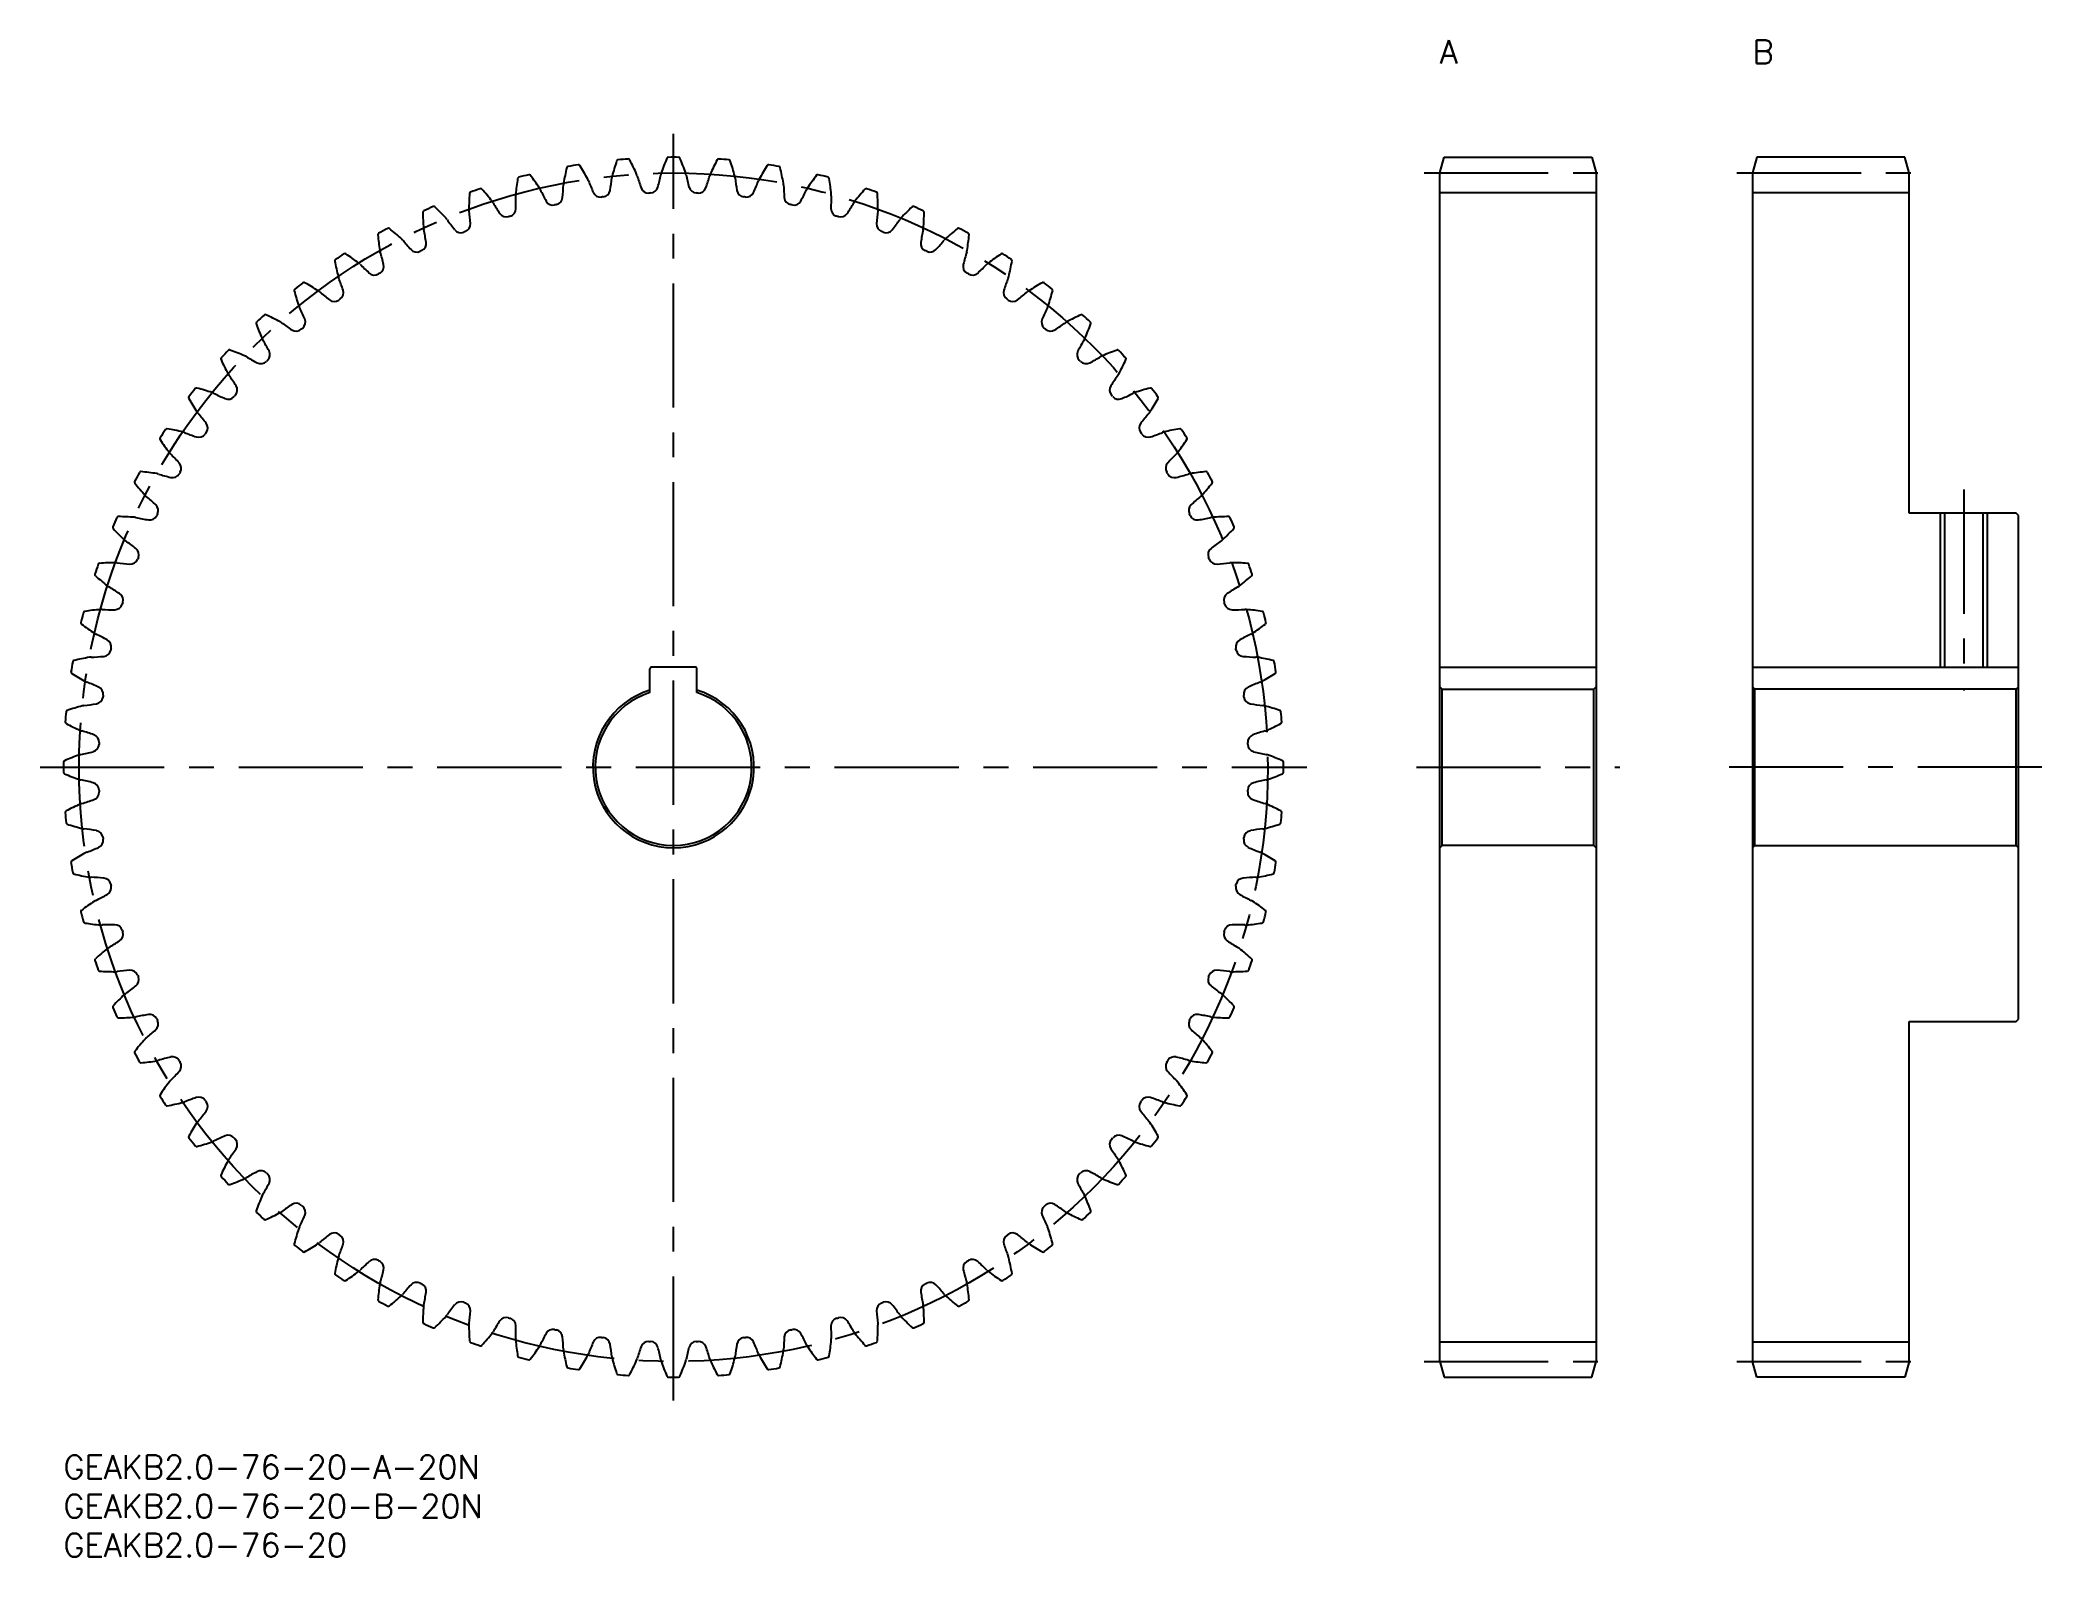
# Model space of a CAD drawing. Extents: x -3 to 253, y -13 to 181.
import ezdxf

# ---------------------------------------------------------------- set-up
doc = ezdxf.new("R2010")
doc.units = 0
doc.header["$LTSCALE"] = 0.5
doc.linetypes.add('CENTER', pattern=[50.8, 31.75, -6.35, 6.35, -6.35])
for name, color, linetype in [('MSM_CENTER', 1, 'CENTER'), ('MSM_CONTINUOUS', 7, 'CONTINUOUS'), ('MSM_NARROW', 5, 'CONTINUOUS'), ('MSM_PART_NUMBER', 7, 'CONTINUOUS')]:
    doc.layers.add(name, color=color, linetype=linetype)
doc.styles.get("Standard").update_dxf_attribs({"font": 'txt.shx', "height": 3, "bigfont": 'bigfont.shx'})

# ---------------------------------------------------------------- blocks, each defined once
blk = doc.blocks.new('*U2')
at = {"layer": 'MSM_PART_NUMBER'}
blk.add_text('GEAKB2.0-76-20-A-20N', height=3, dxfattribs=at).set_placement((0, -3))
blk = doc.blocks.new('*U3')
at = {"layer": 'MSM_PART_NUMBER'}
blk.add_text('GEAKB2.0-76-20-B-20N', height=3, dxfattribs=at).set_placement((0, -8))
blk = doc.blocks.new('*U4')
at = {"layer": 'MSM_PART_NUMBER'}
blk.add_text('GEAKB2.0-76-20', height=3, dxfattribs=at).set_placement((0, -13))
blk = doc.blocks.new('*U5')
at = {"layer": 'MSM_PART_NUMBER'}
blk.add_text('A', height=3, dxfattribs=at).set_placement((176, 178))
blk = doc.blocks.new('*U6')
at = {"layer": 'MSM_PART_NUMBER'}
blk.add_text('B', height=3, dxfattribs=at).set_placement((216, 178))

msp = doc.modelspace()

# ---------------------------------------------------------------- linework, layer by layer
at = {"layer": 'MSM_CENTER'}
for p, q in [((78, 7), (78, 169)), ((174, 164), (198, 164)), ((214, 164), (238, 164)), ((243, 123.5), (243, 97.8)), ((-3, 88), (159, 88)), ((173, 88), (199, 88)), ((253, 88), (213, 88)), ((174, 12), (198, 12)), ((214, 12), (238, 12))]:
    msp.add_line(p, q, dxfattribs=at)
msp.add_circle((78, 88), 76, dxfattribs=at)
at = {"layer": 'MSM_CONTINUOUS'}
for p, q in [((176, 164), (176.54, 166)), ((176, 12), (176, 164)), ((176.54, 166), (195.46, 166)), ((195.46, 166), (196, 164)), ((196, 164), (196, 12)), ((216.54, 166), (216, 164)), ((216, 164), (216, 12)), ((235.46, 166), (216.54, 166)), ((236, 164), (235.46, 166)), ((236, 120.5), (236, 164)), ((176, 161.5), (196, 161.5)), ((216, 161.5), (236, 161.5)), ((249.7, 120.5), (236, 120.5)), ((240.54, 120.5), (240.54, 100.8)), ((245.46, 120.5), (245.46, 100.8)), ((250, 120.2), (249.7, 120.5)), ((250, 55.8), (250, 120.2)), ((75, 97.54), (75, 100.6)), ((80.8, 100.8), (75.2, 100.8)), ((81, 97.54), (81, 100.6)), ((176, 100.8), (196, 100.8)), ((216, 100.8), (250, 100.8)), ((176.3, 98), (176, 98.3)), ((176.3, 78), (176.3, 98)), ((176.3, 98), (195.7, 98)), ((196, 98.3), (195.7, 98)), ((195.7, 78), (195.7, 98)), ((216, 98.3), (216.3, 98)), ((216.3, 78), (216.3, 98)), ((249.7, 98), (216.3, 98)), ((249.7, 98), (250, 98.3)), ((249.7, 78), (249.7, 98)), ((176, 77.7), (176.3, 78)), ((195.7, 78), (176.3, 78)), ((195.7, 78), (196, 77.7)), ((216.3, 78), (216, 77.7)), ((216.3, 78), (249.7, 78)), ((250, 77.7), (249.7, 78)), ((236, 12), (236, 55.5)), ((236, 55.5), (249.7, 55.5)), ((249.7, 55.5), (250, 55.8)), ((176, 14.5), (196, 14.5)), ((216, 14.5), (236, 14.5)), ((176, 12), (176.54, 10)), ((195.46, 10), (196, 12)), ((216.54, 10), (216, 12)), ((236, 12), (235.46, 10)), ((176.54, 10), (195.46, 10)), ((235.46, 10), (216.54, 10))]:
    msp.add_line(p, q, dxfattribs=at)
for centre, radius, start, end in [((88.94, 158.58), 25.33, 166.0675, 170.6579), ((64.55, 164.63), 0.2, 99.957, 166.0675), ((78, 88), 78, 98.9903, 99.957), ((65.84, 164.84), 0.2, 32.8799, 98.9903), ((44.74, 151.2), 25.33, 28.2895, 32.8799), ((94.73, 157.43), 25.33, 161.3307, 165.9211), ((70.92, 165.48), 0.2, 95.2202, 161.3307), ((78, 88), 78, 94.2535, 95.2202), ((72.23, 165.59), 0.2, 28.143, 94.2535), ((50.07, 153.73), 25.33, 23.5526, 28.143), ((71.77, 163.19), 1.66, 16.1079, 23.5526), ((78, 163.45), 1.66, 161.1842, 168.629), ((100.41, 155.81), 25.33, 156.5938, 161.1842), ((77.34, 165.8), 0.2, 90.4833, 156.5938), ((78, 88), 78, 89.5167, 90.4833), ((78.66, 165.8), 0.2, 23.4062, 89.5167), ((55.59, 155.81), 25.33, 18.8158, 23.4062), ((78, 163.45), 1.66, 11.371, 18.8158), ((84.23, 163.19), 1.66, 156.4474, 163.8921), ((105.93, 153.73), 25.33, 151.857, 156.4474), ((83.77, 165.59), 0.2, 85.7469, 151.857), ((78, 88), 78, 84.7798, 85.7465), ((85.08, 165.48), 0.2, 18.6693, 84.7798), ((61.27, 157.43), 25.33, 14.0789, 18.6693), ((111.26, 151.2), 25.33, 147.1201, 151.7105), ((90.16, 164.84), 0.2, 81.01, 147.1201), ((78, 88), 78, 80.043, 81.0097), ((91.45, 164.63), 0.2, 13.9325, 80.043), ((67.06, 158.58), 25.33, 9.3421, 13.9325), ((77.18, 159.41), 25.33, 175.5412, 180.1316), ((52.12, 161.37), 0.2, 109.4307, 175.5412), ((78, 88), 78, 108.464, 109.4307), ((53.36, 161.8), 0.2, 42.3535, 108.464), ((34.79, 144.86), 25.33, 37.7632, 42.3535), ((83.08, 159.24), 25.33, 170.8044, 175.3947), ((58.27, 163.26), 0.2, 104.6939, 170.8044), ((78, 88), 78, 103.7272, 104.6939), ((59.54, 163.58), 0.2, 37.6167, 103.7272), ((39.63, 148.24), 25.33, 33.0263, 37.6167), ((59.48, 161.14), 1.66, 25.5816, 33.0263), ((88.38, 175.01), 30.4, 205.6342, 208.6994), ((33.54, 163.51), 30.4, 354.9849, 358.0501), ((65.58, 162.42), 1.66, 170.6579, 178.1026), ((65.58, 162.42), 1.66, 20.8447, 28.2895), ((95.53, 173.85), 30.4, 200.8973, 203.9625), ((68.67, 161.91), 1, 203.9625, 277.197), ((68.9, 161.94), 1, 277.0136, 350.248), ((39.93, 166.92), 30.4, 350.248, 353.3132), ((71.77, 163.19), 1.66, 165.9211, 173.3658), ((102.56, 172.11), 30.4, 196.1605, 199.2257), ((74.8, 162.43), 1, 199.2257, 272.4601), ((78, 88), 73.5, 92.2767, 92.4601), ((75.04, 162.44), 1, 272.2767, 345.5112), ((46.58, 169.8), 30.4, 345.5112, 348.5764), ((109.42, 169.8), 30.4, 191.4236, 194.4888), ((80.96, 162.44), 1, 194.4888, 267.7233), ((78, 88), 73.5, 87.5399, 87.7233), ((81.2, 162.43), 1, 267.5399, 340.7743), ((53.44, 172.11), 30.4, 340.7743, 343.8395), ((84.23, 163.19), 1.66, 6.6342, 14.0789), ((116.07, 166.92), 30.4, 186.6868, 189.752), ((87.1, 161.94), 1, 189.752, 262.9864), ((87.33, 161.91), 1, 262.803, 336.0375), ((60.47, 173.85), 30.4, 336.0375, 339.1027), ((90.42, 162.42), 1.66, 151.7105, 159.1553), ((90.42, 162.42), 1.66, 1.8974, 9.3421), ((122.46, 163.51), 30.4, 181.9499, 185.0151), ((67.62, 175.01), 30.4, 331.3006, 334.3658), ((96.52, 161.14), 1.66, 146.9737, 154.4184), ((116.37, 148.24), 25.33, 142.3833, 146.9737), ((96.46, 163.58), 0.2, 76.2732, 142.3833), ((78, 88), 78, 75.3061, 76.2728), ((97.73, 163.26), 0.2, 9.1956, 75.3061), ((72.92, 159.24), 25.33, 4.6053, 9.1956), ((121.21, 144.86), 25.33, 137.6465, 142.2368), ((102.64, 161.8), 0.2, 71.5364, 137.6465), ((78, 88), 78, 70.5693, 71.536), ((103.88, 161.37), 0.2, 4.4588, 70.5693), ((78.82, 159.41), 25.33, 359.8684, 4.4588), ((46.15, 158.98), 0.2, 114.1676, 180.278), ((71.28, 159.1), 25.33, 180.278, 184.8684), ((78, 88), 78, 113.2009, 114.1676), ((47.35, 159.51), 0.2, 47.0904, 113.2009), ((30.24, 141.1), 25.33, 42.5, 47.0904), ((53.5, 159.36), 1.66, 180.1316, 187.5763), ((21.72, 155.16), 30.4, 4.4585, 7.5237), ((53.5, 159.36), 1.66, 30.3184, 37.7632), ((81.16, 175.57), 30.4, 210.371, 213.4362), ((56.63, 159.37), 1, 213.4362, 286.6706), ((56.86, 159.44), 1, 286.4873, 359.7217), ((59.48, 161.14), 1.66, 175.3947, 182.8395), ((27.46, 159.58), 30.4, 359.7217, 2.7869), ((62.59, 160.89), 1, 208.6994, 281.9338), ((78, 88), 73.5, 101.7504, 101.9338), ((62.83, 160.94), 1, 281.7504, 354.9849), ((78, 88), 73.5, 97.0136, 97.197), ((78, 88), 73.5, 82.803, 82.9864), ((93.17, 160.94), 1, 185.0151, 258.2496), ((78, 88), 73.5, 78.0662, 78.2496), ((93.41, 160.89), 1, 258.0662, 331.3006), ((128.54, 159.58), 30.4, 177.2131, 180.2783), ((99.14, 159.44), 1, 180.2783, 253.5128), ((96.52, 161.14), 1.66, 357.1605, 4.6053), ((99.37, 159.37), 1, 253.3293, 326.5638), ((74.84, 175.57), 30.4, 326.5638, 329.629), ((102.5, 159.36), 1.66, 142.2368, 149.6816), ((134.28, 155.16), 30.4, 172.4763, 175.5415), ((102.5, 159.36), 1.66, 352.4237, 359.8684), ((125.76, 141.1), 25.33, 132.9096, 137.5), ((108.65, 159.51), 0.2, 66.7995, 132.9096), ((78, 88), 78, 65.8324, 66.7991), ((109.85, 158.98), 0.2, 359.722, 65.8324), ((84.72, 159.1), 25.33, 355.1316, 359.722), ((40.4, 156.11), 0.2, 118.9044, 185.0149), ((78, 88), 78, 117.9377, 118.9044), ((41.55, 156.73), 0.2, 51.8272, 117.9377), ((26.02, 136.97), 25.33, 47.2368, 51.8272), ((47.69, 157.09), 1.66, 184.8684, 192.3132), ((16.36, 150.28), 30.4, 9.1954, 12.2606), ((47.69, 157.09), 1.66, 35.0553, 42.5), ((73.92, 175.53), 30.4, 215.1078, 218.173), ((50.81, 157.36), 1, 218.173, 291.4075), ((78, 88), 73.5, 111.2241, 111.4075), ((51.03, 157.45), 1, 291.2241, 4.4585), ((78, 88), 73.5, 106.4872, 106.6706), ((78, 88), 73.5, 73.3294, 73.5128), ((104.97, 157.45), 1, 175.5415, 248.7759), ((78, 88), 73.5, 68.5925, 68.7759), ((105.19, 157.36), 1, 248.5925, 321.827), ((82.08, 175.53), 30.4, 321.827, 324.8922), ((108.31, 157.09), 1.66, 137.5, 144.9447), ((139.64, 150.28), 30.4, 167.7394, 170.8046), ((108.31, 157.09), 1.66, 347.6868, 355.1316), ((129.98, 136.97), 25.33, 128.1728, 132.7632), ((114.45, 156.73), 0.2, 62.0623, 128.1728), ((78, 88), 78, 61.0956, 62.0623), ((115.6, 156.11), 0.2, 354.9851, 61.0956), ((78, 88), 78, 122.6745, 123.6412), ((36, 153.49), 0.2, 56.5641, 122.6745), ((22.15, 132.51), 25.33, 51.9737, 56.5641), ((65.43, 158.31), 25.33, 185.0149, 189.6053), ((42.09, 154.36), 1.66, 189.6053, 197.05), ((11.43, 144.98), 30.4, 13.9322, 16.9974), ((42.09, 154.36), 1.66, 39.7921, 47.2369), ((66.71, 174.89), 30.4, 219.8447, 222.9099), ((45.17, 154.88), 1, 222.9099, 296.1443), ((78, 88), 73.5, 115.9609, 116.1443), ((45.39, 154.98), 1, 295.961, 9.1954), ((110.61, 154.98), 1, 170.8046, 244.0391), ((78, 88), 73.5, 63.8557, 64.0391), ((110.83, 154.88), 1, 243.8557, 317.0901), ((89.29, 174.89), 30.4, 317.0901, 320.1553), ((113.91, 154.36), 1.66, 132.7632, 140.2079), ((144.57, 144.98), 30.4, 163.0026, 166.0678), ((113.91, 154.36), 1.66, 342.95, 350.3947), ((90.57, 158.31), 25.33, 350.3947, 354.9851), ((133.85, 132.51), 25.33, 123.4359, 128.0263), ((120, 153.49), 0.2, 57.3255, 123.4359), ((78, 88), 78, 56.3588, 57.3255), ((34.9, 152.77), 0.2, 123.6412, 189.7517), ((59.67, 157.03), 25.33, 189.7517, 194.3421), ((36.73, 151.16), 1.66, 44.5289, 51.9737), ((59.57, 173.67), 30.4, 224.5815, 227.6467), ((39.76, 151.94), 1, 227.6467, 300.8812), ((78, 88), 73.5, 120.6978, 120.8812), ((39.97, 152.06), 1, 300.6978, 13.9322), ((116.03, 152.06), 1, 166.0678, 239.3022), ((78, 88), 73.5, 59.1188, 59.3022), ((116.24, 151.94), 1, 239.1188, 312.3533), ((96.43, 173.67), 30.4, 312.3533, 315.4185), ((119.27, 151.16), 1.66, 128.0263, 135.4711), ((96.33, 157.03), 25.33, 345.6579, 350.2483), ((121.1, 152.77), 0.2, 350.2483, 56.3588), ((29.7, 148.99), 0.2, 128.3781, 194.4886), ((54.03, 155.28), 25.33, 194.4886, 199.0789), ((78, 88), 78, 127.4114, 128.3781), ((30.73, 149.8), 0.2, 61.3009, 127.4114), ((18.66, 127.75), 25.33, 56.7105, 61.3009), ((31.66, 147.54), 1.66, 49.2658, 56.7105), ((52.56, 171.85), 30.4, 229.3184, 232.3836), ((36.73, 151.16), 1.66, 194.3421, 201.7869), ((6.95, 139.29), 30.4, 18.6691, 21.7343), ((34.81, 148.7), 1, 305.4346, 18.6691), ((121.19, 148.7), 1, 161.3309, 234.5654), ((149.05, 139.29), 30.4, 158.2657, 161.3309), ((119.27, 151.16), 1.66, 338.2131, 345.6579), ((103.44, 171.85), 30.4, 307.6164, 310.6816), ((124.34, 147.54), 1.66, 123.2895, 130.7342), ((137.34, 127.75), 25.33, 118.6991, 123.2895), ((125.27, 149.8), 0.2, 52.5886, 118.6991), ((78, 88), 78, 51.6219, 52.5886), ((101.97, 155.28), 25.33, 340.9211, 345.5114), ((126.3, 148.99), 0.2, 345.5114, 51.6219), ((31.66, 147.54), 1.66, 199.0789, 206.5237), ((2.96, 133.25), 30.4, 23.4059, 26.4711), ((34.61, 148.56), 1, 232.3836, 305.618), ((78, 88), 73.5, 125.4346, 125.618), ((78, 88), 73.5, 54.382, 54.5654), ((121.39, 148.56), 1, 234.382, 307.6164), ((153.04, 133.25), 30.4, 153.5289, 156.5941), ((124.34, 147.54), 1.66, 333.4763, 340.9211), ((24.83, 144.79), 0.2, 133.1149, 199.2254), ((48.56, 153.07), 25.33, 199.2254, 203.8158), ((78, 88), 78, 132.1482, 133.1149), ((25.79, 145.68), 0.2, 66.0378, 132.1482), ((15.58, 122.71), 25.33, 61.4474, 66.0378), ((26.9, 143.51), 1.66, 54.0026, 61.4474), ((45.72, 169.46), 30.4, 234.0552, 237.1204), ((29.76, 144.77), 1, 237.1204, 310.3549), ((78, 88), 73.5, 130.1715, 130.3549), ((29.94, 144.93), 1, 310.1714, 23.4059), ((126.06, 144.93), 1, 156.5941, 229.8285), ((78, 88), 73.5, 49.6451, 49.8285), ((126.24, 144.77), 1, 229.6451, 302.8796), ((110.28, 169.46), 30.4, 302.8796, 305.9448), ((129.1, 143.51), 1.66, 118.5526, 125.9974), ((140.42, 122.71), 25.33, 113.9622, 118.5526), ((130.21, 145.68), 0.2, 47.8518, 113.9622), ((78, 88), 78, 46.8851, 47.8518), ((107.44, 153.07), 25.33, 336.1842, 340.7746), ((131.17, 144.79), 0.2, 340.7746, 46.8851), ((78, 88), 78, 136.8851, 137.8518), ((21.21, 141.17), 0.2, 70.7746, 136.8851), ((12.93, 117.44), 25.33, 66.1842, 70.7746), ((26.9, 143.51), 1.66, 203.8158, 211.2605), ((-0.52, 126.9), 30.4, 28.1427, 31.208), ((25.4, 140.76), 1, 314.9083, 28.1427), ((130.6, 140.76), 1, 151.8573, 225.0917), ((156.52, 126.9), 30.4, 148.792, 151.8573), ((129.1, 143.51), 1.66, 328.7395, 336.1842), ((143.07, 117.44), 25.33, 109.2254, 113.8158), ((134.79, 141.17), 0.2, 43.1153, 109.2254), ((78, 88), 78, 42.1482, 43.1149), ((20.32, 140.21), 0.2, 137.8518, 203.9622), ((43.29, 150.42), 25.33, 203.9622, 208.5526), ((22.49, 139.1), 1.66, 208.5526, 215.9974), ((22.49, 139.1), 1.66, 58.7395, 66.1842), ((39.1, 166.52), 30.4, 238.792, 241.8573), ((25.24, 140.6), 1, 241.8573, 315.0917), ((78, 88), 73.5, 134.9083, 135.0917), ((78, 88), 73.5, 44.9083, 45.0917), ((130.76, 140.6), 1, 224.9083, 298.1427), ((116.9, 166.52), 30.4, 298.1427, 301.208), ((133.51, 139.1), 1.66, 113.8158, 121.2605), ((133.51, 139.1), 1.66, 324.0026, 331.4474), ((112.71, 150.42), 25.33, 331.4474, 336.0378), ((135.68, 140.21), 0.2, 336.0378, 42.1482), ((78, 88), 78, 141.6219, 142.5886), ((17.01, 136.3), 0.2, 75.5114, 141.6219), ((10.72, 111.97), 25.33, 70.9211, 75.5114), ((18.46, 134.34), 1.66, 63.4763, 70.9211), ((32.75, 163.04), 30.4, 243.5289, 246.5941), ((-3.46, 120.28), 30.4, 32.8796, 35.9448), ((21.23, 136.24), 1, 319.6451, 32.8796), ((134.77, 136.24), 1, 147.1204, 220.3549), ((159.46, 120.28), 30.4, 144.0552, 147.1204), ((123.25, 163.04), 30.4, 293.4059, 296.4711), ((137.54, 134.34), 1.66, 109.0789, 116.5237), ((145.28, 111.97), 25.33, 104.4886, 109.0789), ((138.99, 136.3), 0.2, 38.3781, 104.4886), ((78, 88), 78, 37.4114, 38.3781), ((16.2, 135.27), 0.2, 142.5886, 208.6991), ((38.25, 147.34), 25.33, 208.6991, 213.2895), ((18.46, 134.34), 1.66, 213.2895, 220.7342), ((-5.85, 113.44), 30.4, 37.6164, 40.6816), ((21.07, 136.06), 1, 246.5941, 319.8285), ((78, 88), 73.5, 139.6451, 139.8285), ((78, 88), 73.5, 40.1715, 40.3549), ((134.93, 136.06), 1, 220.1715, 293.4059), ((161.85, 113.44), 30.4, 139.3184, 142.3836), ((137.54, 134.34), 1.66, 319.2658, 326.7105), ((117.75, 147.34), 25.33, 326.7105, 331.3009), ((139.8, 135.27), 0.2, 331.3009, 37.4114), ((78, 88), 78, 146.3588, 147.3255), ((13.23, 131.1), 0.2, 80.2483, 146.3588), ((8.97, 106.33), 25.33, 75.6579, 80.2483), ((14.84, 129.27), 1.66, 68.2131, 75.6579), ((26.71, 159.05), 30.4, 248.2657, 251.3309), ((17.3, 131.19), 1, 251.3309, 324.5654), ((78, 88), 73.5, 144.382, 144.5654), ((17.44, 131.39), 1, 324.382, 37.6164), ((138.56, 131.39), 1, 142.3836, 215.618), ((78, 88), 73.5, 35.4346, 35.618), ((138.7, 131.19), 1, 215.4346, 288.6691), ((129.29, 159.05), 30.4, 288.6691, 291.7343), ((141.16, 129.27), 1.66, 104.3421, 111.7869), ((147.03, 106.33), 25.33, 99.7517, 104.3421), ((142.77, 131.1), 0.2, 33.6416, 99.7517), ((78, 88), 78, 32.6745, 33.6412), ((12.51, 130), 0.2, 147.3255, 213.4359), ((33.49, 143.85), 25.33, 213.4359, 218.0263), ((14.84, 129.27), 1.66, 218.0263, 225.4711), ((-7.67, 106.43), 30.4, 42.3533, 45.4185), ((163.67, 106.43), 30.4, 134.5815, 137.6467), ((141.16, 129.27), 1.66, 314.5289, 321.9737), ((122.51, 143.85), 25.33, 321.9737, 326.5641), ((143.49, 130), 0.2, 326.5641, 32.6745), ((78, 88), 78, 151.0956, 152.0623), ((9.89, 125.6), 0.2, 84.9851, 151.0956), ((7.69, 100.57), 25.33, 80.3947, 84.9851), ((11.64, 123.91), 1.66, 72.95, 80.3947), ((21.02, 154.57), 30.4, 253.0026, 256.0678), ((13.94, 126.03), 1, 256.0678, 329.3022), ((14.06, 126.24), 1, 329.1188, 42.3533), ((78, 88), 73.5, 149.1188, 149.3022), ((141.94, 126.24), 1, 137.6467, 210.8812), ((78, 88), 73.5, 30.6978, 30.8812), ((142.06, 126.03), 1, 210.6978, 283.9322), ((134.98, 154.57), 30.4, 283.9322, 286.9974), ((144.36, 123.91), 1.66, 99.6053, 107.05), ((148.31, 100.57), 25.33, 95.0149, 99.6053), ((146.11, 125.6), 0.2, 28.9044, 95.0149), ((78, 88), 78, 27.9377, 28.9044), ((9.27, 124.45), 0.2, 152.0623, 218.1728), ((29.03, 139.98), 25.33, 218.1728, 222.7632), ((126.97, 139.98), 25.33, 317.2368, 321.8272), ((146.73, 124.45), 0.2, 321.8272, 27.9377), ((11.64, 123.91), 1.66, 222.7632, 230.2079), ((-8.89, 99.29), 30.4, 47.0901, 50.1553), ((11.12, 120.83), 1, 333.8556, 47.0901), ((78, 88), 73.5, 153.8557, 154.0391), ((144.88, 120.83), 1, 132.9099, 206.1443), ((78, 88), 73.5, 25.9609, 26.1443), ((164.89, 99.29), 30.4, 129.8447, 132.9099), ((144.36, 123.91), 1.66, 309.7921, 317.2368), ((6.49, 118.65), 0.2, 156.7991, 222.9096), ((78, 88), 78, 155.8324, 156.7991), ((24.9, 135.76), 25.33, 222.9096, 227.5), ((7.02, 119.85), 0.2, 89.722, 155.8324), ((6.9, 94.72), 25.33, 85.1316, 89.722), ((8.91, 118.31), 1.66, 77.6868, 85.1316), ((15.72, 149.64), 30.4, 257.7394, 260.8046), ((11.02, 120.61), 1, 260.8046, 334.0391), ((144.98, 120.61), 1, 205.9609, 279.1954), ((140.28, 149.64), 30.4, 279.1954, 282.2606), ((147.09, 118.31), 1.66, 94.8684, 102.3132), ((149.1, 94.72), 25.33, 90.278, 94.8684), ((131.1, 135.76), 25.33, 312.5, 317.0904), ((148.98, 119.85), 0.2, 24.1676, 90.278), ((78, 88), 78, 23.2009, 24.1676), ((149.51, 118.65), 0.2, 317.0904, 23.2009), ((8.91, 118.31), 1.66, 227.5, 234.9447), ((-9.53, 92.08), 30.4, 51.827, 54.8922), ((8.64, 115.19), 1, 338.5925, 51.827), ((147.36, 115.19), 1, 128.173, 201.4075), ((165.53, 92.08), 30.4, 125.1078, 128.173), ((147.09, 118.31), 1.66, 305.0553, 312.5), ((4.2, 112.64), 0.2, 161.536, 227.6465), ((78, 88), 78, 160.5693, 161.536), ((4.63, 113.88), 0.2, 94.4588, 160.5693), ((6.59, 88.82), 25.33, 89.8684, 94.4588), ((6.64, 112.5), 1.66, 82.4237, 89.8684), ((10.84, 144.28), 30.4, 262.4763, 265.5415), ((8.55, 114.97), 1, 265.5415, 338.7759), ((78, 88), 73.5, 158.5925, 158.7759), ((78, 88), 73.5, 21.2241, 21.4075), ((147.45, 114.97), 1, 201.2241, 274.4585), ((145.16, 144.28), 30.4, 274.4585, 277.5237), ((149.36, 112.5), 1.66, 90.1316, 97.5763), ((149.41, 88.82), 25.33, 85.5412, 90.1316), ((151.37, 113.88), 0.2, 19.4307, 85.5412), ((78, 88), 78, 18.464, 19.4307), ((151.8, 112.64), 0.2, 312.3535, 18.464), ((21.14, 131.21), 25.33, 227.6465, 232.2368), ((6.64, 112.5), 1.66, 232.2368, 239.6816), ((-9.57, 84.84), 30.4, 56.5638, 59.629), ((6.63, 109.37), 1, 343.3293, 56.5638), ((149.37, 109.37), 1, 123.4362, 196.6706), ((165.57, 84.84), 30.4, 120.371, 123.4362), ((149.36, 112.5), 1.66, 300.3184, 307.7632), ((134.86, 131.21), 25.33, 307.7632, 312.3535), ((78, 88), 78, 165.3061, 166.2728), ((2.74, 107.73), 0.2, 99.1956, 165.3061), ((6.76, 82.92), 25.33, 94.6053, 99.1956), ((4.86, 106.52), 1.66, 87.1605, 94.6053), ((6.42, 138.54), 30.4, 267.2131, 270.2783), ((6.56, 109.14), 1, 270.2783, 343.5128), ((78, 88), 73.5, 163.3294, 163.5128), ((78, 88), 73.5, 16.4872, 16.6706), ((149.44, 109.14), 1, 196.4872, 269.7217), ((149.58, 138.54), 30.4, 269.7217, 272.7869), ((151.14, 106.52), 1.66, 85.3947, 92.8395), ((149.24, 82.92), 25.33, 80.8044, 85.3947), ((153.26, 107.73), 0.2, 14.6939, 80.8044), ((78, 88), 78, 13.7272, 14.6939), ((2.42, 106.46), 0.2, 166.2728, 232.3833), ((17.76, 126.37), 25.33, 232.3833, 236.9737), ((4.86, 106.52), 1.66, 236.9737, 244.4184), ((-9.01, 77.62), 30.4, 61.3006, 64.3658), ((165.01, 77.62), 30.4, 115.6342, 118.6994), ((151.14, 106.52), 1.66, 295.5816, 303.0263), ((138.24, 126.37), 25.33, 303.0263, 307.6167), ((153.58, 106.46), 0.2, 307.6167, 13.7272), ((5.06, 103.17), 1, 275.0152, 348.2496), ((5.11, 103.41), 1, 348.0662, 61.3006), ((78, 88), 73.5, 168.0662, 168.2496), ((150.89, 103.41), 1, 118.6994, 191.9338), ((78, 88), 73.5, 11.7504, 11.9338), ((150.94, 103.17), 1, 191.7504, 264.9849), ((78, 88), 78, 170.043, 171.0097), ((1.16, 100.16), 0.2, 171.0097, 237.1201), ((14.8, 121.26), 25.33, 237.1201, 241.7105), ((1.37, 101.45), 0.2, 103.9325, 170.043), ((7.42, 77.06), 25.33, 99.3421, 103.9325), ((3.58, 100.42), 1.66, 91.8974, 99.3421), ((2.49, 132.46), 30.4, 271.9499, 275.0151), ((75.2, 100.6), 0.2, 90, 180), ((80.8, 100.6), 0.2, 0, 90), ((153.51, 132.46), 30.4, 264.9849, 268.0501), ((152.42, 100.42), 1.66, 80.6579, 88.1026), ((148.58, 77.06), 25.33, 76.0675, 80.6579), ((141.2, 121.26), 25.33, 298.2895, 302.8799), ((154.63, 101.45), 0.2, 9.957, 76.0675), ((78, 88), 78, 8.9903, 9.957), ((154.84, 100.16), 0.2, 302.8799, 8.9903), ((3.58, 100.42), 1.66, 241.7105, 249.1553), ((-7.85, 70.47), 30.4, 66.0375, 69.1027), ((4.09, 97.33), 1, 352.803, 66.0375), ((78, 88), 10.3, 106.9335, 73.0665), ((78, 88), 10, 107.4576, 72.5424), ((151.91, 97.33), 1, 113.9625, 187.197), ((163.85, 70.47), 30.4, 110.8973, 113.9625), ((152.42, 100.42), 1.66, 290.8447, 298.2895), ((78, 88), 78, 174.7798, 175.7465), ((0.52, 95.08), 0.2, 108.6693, 174.7798), ((8.57, 71.27), 25.33, 104.0789, 108.6693), ((2.81, 94.23), 1.66, 96.6342, 104.079), ((-0.92, 126.07), 30.4, 276.6868, 279.752), ((4.06, 97.1), 1, 279.752, 352.9864), ((78, 88), 73.5, 172.803, 172.9864), ((78, 88), 73.5, 7.0136, 7.197), ((151.94, 97.1), 1, 187.0136, 260.248), ((156.92, 126.07), 30.4, 260.248, 263.3132), ((153.19, 94.23), 1.66, 75.9211, 83.3658), ((147.43, 71.27), 25.33, 71.3307, 75.9211), ((155.48, 95.08), 0.2, 5.2202, 71.3307), ((78, 88), 78, 4.2535, 5.2202), ((0.41, 93.77), 0.2, 175.7465, 241.857), ((12.27, 115.93), 25.33, 241.857, 246.4474), ((2.81, 94.23), 1.66, 246.4474, 253.8921), ((-6.11, 63.44), 30.4, 70.7743, 73.8395), ((162.11, 63.44), 30.4, 106.1605, 109.2257), ((153.19, 94.23), 1.66, 286.1079, 293.5526), ((143.73, 115.93), 25.33, 293.5526, 298.143), ((155.59, 93.77), 0.2, 298.143, 4.2535), ((2.55, 88), 1.66, 101.371, 108.8158), ((-3.8, 119.42), 30.4, 281.4236, 284.4888), ((3.56, 90.96), 1, 284.4888, 357.7233), ((3.57, 91.2), 1, 357.5399, 70.7743), ((78, 88), 73.5, 177.5399, 177.7233), ((152.43, 91.2), 1, 109.2257, 182.4601), ((78, 88), 73.5, 2.2767, 2.4601), ((152.44, 90.96), 1, 182.2767, 255.5112), ((159.8, 119.42), 30.4, 255.5112, 258.5764), ((153.45, 88), 1.66, 71.1842, 78.629), ((0.2, 88.66), 0.2, 113.4062, 179.5167), ((78, 88), 78, 179.5167, 180.4833), ((0.2, 87.34), 0.2, 180.4833, 246.5938), ((10.19, 65.59), 25.33, 108.8158, 113.4062), ((10.19, 110.41), 25.33, 246.5938, 251.1842), ((145.81, 65.59), 25.33, 66.5938, 71.1842), ((145.81, 110.41), 25.33, 288.8158, 293.4062), ((155.8, 88.66), 0.2, 0.4833, 66.5938), ((155.8, 87.34), 0.2, 293.4062, 359.5167), ((78, 88), 78, 359.5167, 0.4833), ((2.55, 88), 1.66, 251.1842, 258.629), ((-3.8, 56.58), 30.4, 75.5112, 78.5764), ((3.56, 85.04), 1, 2.2767, 75.5112), ((3.57, 84.8), 1, 289.2257, 2.4601), ((78, 88), 73.5, 182.2767, 182.4601), ((78, 88), 73.5, 357.5399, 357.7233), ((152.43, 84.8), 1, 177.5399, 250.7743), ((152.44, 85.04), 1, 104.4888, 177.7233), ((159.8, 56.58), 30.4, 101.4236, 104.4888), ((153.45, 88), 1.66, 281.371, 288.8158), ((0.41, 82.23), 0.2, 118.143, 184.2535), ((78, 88), 78, 184.2535, 185.2202), ((12.27, 60.07), 25.33, 113.5526, 118.143), ((2.81, 81.77), 1.66, 106.1079, 113.5526), ((-6.11, 112.56), 30.4, 286.1605, 289.2257), ((162.11, 112.56), 30.4, 250.7743, 253.8395), ((153.19, 81.77), 1.66, 66.4474, 73.8921), ((143.73, 60.07), 25.33, 61.857, 66.4474), ((155.59, 82.23), 0.2, 355.7465, 61.857), ((78, 88), 78, 354.7798, 355.7465), ((0.52, 80.92), 0.2, 185.2202, 251.3307), ((8.57, 104.73), 25.33, 251.3307, 255.9211), ((2.81, 81.77), 1.66, 255.9211, 263.3658), ((-0.92, 49.93), 30.4, 80.248, 83.3132), ((4.06, 78.9), 1, 7.0135, 80.248), ((151.94, 78.9), 1, 99.752, 172.9864), ((156.92, 49.93), 30.4, 96.6868, 99.752), ((153.19, 81.77), 1.66, 276.6342, 284.0789), ((147.43, 104.73), 25.33, 284.0789, 288.6693), ((155.48, 80.92), 0.2, 288.6693, 354.7798), ((14.8, 54.74), 25.33, 118.2895, 122.8799), ((3.58, 75.58), 1.66, 110.8447, 118.2895), ((-7.85, 105.53), 30.4, 290.8973, 293.9625), ((4.09, 78.67), 1, 293.9625, 7.197), ((78, 88), 73.5, 187.0136, 187.197), ((151.91, 78.67), 1, 172.803, 246.0375), ((78, 88), 73.5, 352.803, 352.9864), ((163.85, 105.53), 30.4, 246.0375, 249.1027), ((152.42, 75.58), 1.66, 61.7105, 69.1553), ((141.2, 54.74), 25.33, 57.1201, 61.7105), ((1.16, 75.84), 0.2, 122.8799, 188.9903), ((78, 88), 78, 188.9903, 189.957), ((1.37, 74.55), 0.2, 189.957, 256.0675), ((7.42, 98.94), 25.33, 256.0675, 260.6579), ((148.58, 98.94), 25.33, 279.3421, 283.9325), ((154.63, 74.55), 0.2, 283.9325, 350.043), ((78, 88), 78, 350.043, 351.0097), ((154.84, 75.84), 0.2, 351.0097, 57.1201), ((3.58, 75.58), 1.66, 260.6579, 268.1026), ((2.49, 43.54), 30.4, 84.9849, 88.0501), ((-9.01, 98.38), 30.4, 295.6342, 298.6994), ((5.06, 72.83), 1, 11.7504, 84.9849), ((5.11, 72.59), 1, 298.6994, 11.9338), ((78, 88), 73.5, 191.7504, 191.9338), ((150.89, 72.59), 1, 168.0662, 241.3006), ((78, 88), 73.5, 348.0662, 348.2496), ((150.94, 72.83), 1, 95.0151, 168.2496), ((165.01, 98.38), 30.4, 241.3006, 244.3658), ((153.51, 43.54), 30.4, 91.9499, 95.0151), ((152.42, 75.58), 1.66, 271.8974, 279.3421), ((2.42, 69.54), 0.2, 127.6167, 193.7272), ((78, 88), 78, 193.7272, 194.6939), ((17.76, 49.63), 25.33, 123.0263, 127.6167), ((4.86, 69.48), 1.66, 115.5816, 123.0263), ((151.14, 69.48), 1.66, 56.9737, 64.4184), ((138.24, 49.63), 25.33, 52.3833, 56.9737), ((78, 88), 78, 345.3061, 346.2728), ((153.58, 69.54), 0.2, 346.2728, 52.3833), ((2.74, 68.27), 0.2, 194.6939, 260.8044), ((6.76, 93.08), 25.33, 260.8044, 265.3947), ((4.86, 69.48), 1.66, 265.3947, 272.8395), ((6.42, 37.46), 30.4, 89.7217, 92.7869), ((6.56, 66.86), 1, 16.4872, 89.7217), ((6.63, 66.63), 1, 303.4362, 16.6706), ((78, 88), 73.5, 196.4872, 196.6706), ((149.37, 66.63), 1, 163.3293, 236.5638), ((78, 88), 73.5, 343.3294, 343.5128), ((149.44, 66.86), 1, 90.2783, 163.5128), ((149.58, 37.46), 30.4, 87.2131, 90.2783), ((151.14, 69.48), 1.66, 267.1605, 274.6053), ((149.24, 93.08), 25.33, 274.6053, 279.1956), ((153.26, 68.27), 0.2, 279.1956, 345.3061), ((21.14, 44.79), 25.33, 127.7632, 132.3535), ((6.64, 63.5), 1.66, 120.3184, 127.7632), ((-9.57, 91.16), 30.4, 300.371, 303.4362), ((165.57, 91.16), 30.4, 236.5638, 239.629), ((149.36, 63.5), 1.66, 52.2368, 59.6816), ((134.86, 44.79), 25.33, 47.6465, 52.2368), ((4.2, 63.36), 0.2, 132.3535, 198.464), ((78, 88), 78, 198.464, 199.4307), ((4.63, 62.12), 0.2, 199.4307, 265.5412), ((6.59, 87.18), 25.33, 265.5412, 270.1316), ((6.64, 63.5), 1.66, 270.1316, 277.5763), ((10.84, 31.72), 30.4, 94.4585, 97.5237), ((8.55, 61.03), 1, 21.2241, 94.4585), ((147.45, 61.03), 1, 85.5415, 158.7759), ((145.16, 31.72), 30.4, 82.4763, 85.5415), ((149.36, 63.5), 1.66, 262.4237, 269.8684), ((149.41, 87.18), 25.33, 269.8684, 274.4588), ((151.37, 62.12), 0.2, 274.4588, 340.5693), ((78, 88), 78, 340.5693, 341.536), ((151.8, 63.36), 0.2, 341.536, 47.6465), ((24.9, 40.24), 25.33, 132.5, 137.0904), ((8.91, 57.69), 1.66, 125.0553, 132.5), ((-9.53, 83.92), 30.4, 305.1078, 308.173), ((8.64, 60.81), 1, 308.173, 21.4075), ((78, 88), 73.5, 201.2241, 201.4075), ((147.36, 60.81), 1, 158.5925, 231.827), ((78, 88), 73.5, 338.5925, 338.7759), ((165.53, 83.92), 30.4, 231.827, 234.8922), ((147.09, 57.69), 1.66, 47.5, 54.9447), ((131.1, 40.24), 25.33, 42.9096, 47.5), ((6.49, 57.35), 0.2, 137.0904, 203.2009), ((78, 88), 78, 203.2009, 204.1676), ((15.72, 26.36), 30.4, 99.1954, 102.2606), ((11.02, 55.39), 1, 25.9609, 99.1954), ((144.98, 55.39), 1, 80.8046, 154.0391), ((140.28, 26.36), 30.4, 77.7394, 80.8046), ((78, 88), 78, 335.8324, 336.7991), ((149.51, 57.35), 0.2, 336.7991, 42.9096), ((7.02, 56.15), 0.2, 204.1676, 270.278), ((6.9, 81.28), 25.33, 270.278, 274.8684), ((8.91, 57.69), 1.66, 274.8684, 282.3132), ((-8.89, 76.71), 30.4, 309.8447, 312.9099), ((11.12, 55.17), 1, 312.9099, 26.1443), ((78, 88), 73.5, 205.9609, 206.1443), ((144.88, 55.17), 1, 153.8557, 227.0901), ((78, 88), 73.5, 333.8557, 334.0391), ((164.89, 76.71), 30.4, 227.0901, 230.1553), ((147.09, 57.69), 1.66, 257.6868, 265.1316), ((149.1, 81.28), 25.33, 265.1316, 269.722), ((148.98, 56.15), 0.2, 269.722, 335.8324), ((9.27, 51.55), 0.2, 141.8272, 207.9377), ((78, 88), 78, 207.9377, 208.9044), ((29.03, 36.02), 25.33, 137.2368, 141.8272), ((11.64, 52.09), 1.66, 129.7921, 137.2368), ((144.36, 52.09), 1.66, 42.7632, 50.2079), ((126.97, 36.02), 25.33, 38.1728, 42.7632), ((78, 88), 78, 331.0956, 332.0623), ((146.73, 51.55), 0.2, 332.0623, 38.1728), ((9.89, 50.4), 0.2, 208.9044, 275.0149), ((7.69, 75.43), 25.33, 275.0149, 279.6053), ((11.64, 52.09), 1.66, 279.6053, 287.05), ((21.02, 21.43), 30.4, 103.9322, 106.9974), ((-7.67, 69.57), 30.4, 314.5815, 317.6467), ((13.94, 49.97), 1, 30.6978, 103.9322), ((78, 88), 73.5, 210.6978, 210.8812), ((14.06, 49.76), 1, 317.6467, 30.8812), ((141.94, 49.76), 1, 149.1188, 222.3533), ((78, 88), 73.5, 329.1188, 329.3022), ((142.06, 49.97), 1, 76.0678, 149.3022), ((163.67, 69.57), 30.4, 222.3533, 225.4185), ((134.98, 21.43), 30.4, 73.0026, 76.0678), ((144.36, 52.09), 1.66, 252.95, 260.3947), ((148.31, 75.43), 25.33, 260.3947, 264.9851), ((146.11, 50.4), 0.2, 264.9851, 331.0956), ((12.51, 46), 0.2, 146.5641, 212.6745), ((33.49, 32.15), 25.33, 141.9737, 146.5641), ((14.84, 46.73), 1.66, 134.5289, 141.9737), ((141.16, 46.73), 1.66, 38.0263, 45.4711), ((122.51, 32.15), 25.33, 33.4359, 38.0263), ((143.49, 46), 0.2, 327.3255, 33.4359), ((78, 88), 78, 212.6745, 213.6412), ((13.23, 44.9), 0.2, 213.6412, 279.7517), ((8.97, 69.67), 25.33, 279.7517, 284.3421), ((14.84, 46.73), 1.66, 284.3421, 291.7869), ((26.71, 16.95), 30.4, 108.6691, 111.7343), ((17.3, 44.81), 1, 35.4346, 108.6691), ((-5.85, 62.56), 30.4, 319.3184, 322.3836), ((78, 88), 73.5, 215.4346, 215.618), ((17.44, 44.61), 1, 322.3836, 35.618), ((138.56, 44.61), 1, 144.382, 217.6164), ((78, 88), 73.5, 324.382, 324.5654), ((161.85, 62.56), 30.4, 217.6164, 220.6816), ((138.7, 44.81), 1, 71.3309, 144.5654), ((129.29, 16.95), 30.4, 68.2657, 71.3309), ((141.16, 46.73), 1.66, 248.2131, 255.6579), ((147.03, 69.67), 25.33, 255.6579, 260.2483), ((142.77, 44.9), 0.2, 260.2483, 326.3588), ((78, 88), 78, 326.3588, 327.3255), ((38.25, 28.66), 25.33, 146.7105, 151.3009), ((18.46, 41.66), 1.66, 139.2658, 146.7105), ((137.54, 41.66), 1.66, 33.2895, 40.7342), ((117.75, 28.66), 25.33, 28.6991, 33.2895), ((16.2, 40.73), 0.2, 151.3009, 217.4114), ((78, 88), 78, 217.4114, 218.3781), ((17.01, 39.7), 0.2, 218.3781, 284.4886), ((10.72, 64.03), 25.33, 284.4886, 289.0789), ((18.46, 41.66), 1.66, 289.0789, 296.5237), ((32.75, 12.96), 30.4, 113.4059, 116.4711), ((21.07, 39.94), 1, 40.1714, 113.4059), ((-3.46, 55.72), 30.4, 324.0552, 327.1204), ((78, 88), 73.5, 220.1715, 220.3549), ((21.23, 39.76), 1, 327.1204, 40.3549), ((134.77, 39.76), 1, 139.6451, 212.8796), ((159.46, 55.72), 30.4, 212.8796, 215.9448), ((78, 88), 73.5, 319.6451, 319.8285), ((134.93, 39.94), 1, 66.5941, 139.8285), ((123.25, 12.96), 30.4, 63.5289, 66.5941), ((137.54, 41.66), 1.66, 243.4763, 250.9211), ((145.28, 64.03), 25.33, 250.9211, 255.5114), ((138.99, 39.7), 0.2, 255.5114, 321.6219), ((78, 88), 78, 321.6219, 322.5886), ((139.8, 40.73), 0.2, 322.5886, 28.6991), ((20.32, 35.79), 0.2, 156.0378, 222.1482), ((43.29, 25.58), 25.33, 151.4474, 156.0378), ((22.49, 36.9), 1.66, 144.0026, 151.4474), ((39.1, 9.48), 30.4, 118.1427, 121.208), ((25.24, 35.4), 1, 44.9083, 118.1427), ((78, 88), 73.5, 224.9083, 225.0917), ((25.4, 35.24), 1, 331.8573, 45.0917), ((130.6, 35.24), 1, 134.9083, 208.1427), ((78, 88), 73.5, 314.9083, 315.0917), ((130.76, 35.4), 1, 61.8573, 135.0917), ((116.9, 9.48), 30.4, 58.792, 61.8573), ((133.51, 36.9), 1.66, 28.5526, 35.9974), ((112.71, 25.58), 25.33, 23.9622, 28.5526), ((135.68, 35.79), 0.2, 317.8518, 23.9622), ((78, 88), 78, 222.1482, 223.1149), ((21.21, 34.83), 0.2, 223.1149, 289.2254), ((12.93, 58.56), 25.33, 289.2254, 293.8158), ((22.49, 36.9), 1.66, 293.8158, 301.2605), ((26.9, 32.49), 1.66, 148.7395, 156.1842), ((-0.52, 49.1), 30.4, 328.792, 331.8573), ((156.52, 49.1), 30.4, 208.1427, 211.208), ((129.1, 32.49), 1.66, 23.8158, 31.2605), ((133.51, 36.9), 1.66, 238.7395, 246.1842), ((143.07, 58.56), 25.33, 246.1842, 250.7746), ((134.79, 34.83), 0.2, 250.7746, 316.8851), ((78, 88), 78, 316.8851, 317.8518), ((24.83, 31.21), 0.2, 160.7746, 226.8851), ((48.56, 22.93), 25.33, 156.1842, 160.7746), ((78, 88), 78, 226.8851, 227.8518), ((15.58, 53.29), 25.33, 293.9622, 298.5526), ((26.9, 32.49), 1.66, 298.5526, 305.9974), ((45.72, 6.54), 30.4, 122.8796, 125.9448), ((29.76, 31.23), 1, 49.6451, 122.8796), ((78, 88), 73.5, 229.6451, 229.8285), ((29.94, 31.07), 1, 336.5941, 49.8285), ((126.06, 31.07), 1, 130.1714, 203.4059), ((78, 88), 73.5, 310.1715, 310.3549), ((126.24, 31.23), 1, 57.1204, 130.3549), ((110.28, 6.54), 30.4, 54.0552, 57.1204), ((129.1, 32.49), 1.66, 234.0026, 241.4474), ((140.42, 53.29), 25.33, 241.4474, 246.0378), ((78, 88), 78, 312.1482, 313.1149), ((107.44, 22.93), 25.33, 19.2254, 23.8158), ((131.17, 31.21), 0.2, 313.1149, 19.2254), ((25.79, 30.32), 0.2, 227.8518, 293.9622), ((54.03, 20.72), 25.33, 160.9211, 165.5114), ((31.66, 28.46), 1.66, 153.4763, 160.9211), ((2.96, 42.75), 30.4, 333.5289, 336.5941), ((52.56, 4.15), 30.4, 127.6164, 130.6816), ((34.61, 27.44), 1, 54.382, 127.6164), ((78, 88), 73.5, 234.382, 234.5654), ((78, 88), 73.5, 305.4346, 305.618), ((121.39, 27.44), 1, 52.3836, 125.618), ((103.44, 4.15), 30.4, 49.3184, 52.3836), ((153.04, 42.75), 30.4, 203.4059, 206.4711), ((124.34, 28.46), 1.66, 19.0789, 26.5237), ((101.97, 20.72), 25.33, 14.4886, 19.0789), ((130.21, 30.32), 0.2, 246.0378, 312.1482), ((29.7, 27.01), 0.2, 165.5114, 231.6219), ((78, 88), 78, 231.6219, 232.5886), ((30.73, 26.2), 0.2, 232.5886, 298.6991), ((18.66, 48.25), 25.33, 298.6991, 303.2895), ((31.66, 28.46), 1.66, 303.2895, 310.7342), ((6.95, 36.71), 30.4, 338.2657, 341.3309), ((34.81, 27.3), 1, 341.3309, 54.5654), ((121.19, 27.3), 1, 125.4346, 198.6691), ((149.05, 36.71), 30.4, 198.6691, 201.7343), ((124.34, 28.46), 1.66, 229.2658, 236.7105), ((137.34, 48.25), 25.33, 236.7105, 241.3009), ((125.27, 26.2), 0.2, 241.3009, 307.4114), ((78, 88), 78, 307.4114, 308.3781), ((126.3, 27.01), 0.2, 308.3781, 14.4886), ((59.67, 18.97), 25.33, 165.6579, 170.2483), ((34.9, 23.23), 0.2, 170.2483, 236.3588), ((78, 88), 78, 236.3588, 237.3255), ((36.73, 24.84), 1.66, 158.2131, 165.6579), ((22.15, 43.49), 25.33, 303.4359, 308.0263), ((36.73, 24.84), 1.66, 308.0263, 315.4711), ((59.57, 2.33), 30.4, 132.3533, 135.4185), ((39.76, 24.06), 1, 59.1188, 132.3533), ((78, 88), 73.5, 239.1188, 239.3022), ((39.97, 23.94), 1, 346.0678, 59.3022), ((11.43, 31.02), 30.4, 343.0026, 346.0678), ((116.03, 23.94), 1, 120.6978, 193.9322), ((144.57, 31.02), 30.4, 193.9322, 196.9974), ((78, 88), 73.5, 300.6978, 300.8812), ((116.24, 24.06), 1, 47.6467, 120.8812), ((96.43, 2.33), 30.4, 44.5815, 47.6467), ((119.27, 24.84), 1.66, 224.5289, 231.9737), ((133.85, 43.49), 25.33, 231.9737, 236.5641), ((78, 88), 78, 302.6745, 303.6412), ((119.27, 24.84), 1.66, 14.3421, 21.7869), ((96.33, 18.97), 25.33, 9.7517, 14.3421), ((121.1, 23.23), 0.2, 303.6412, 9.7517), ((36, 22.51), 0.2, 237.3255, 303.4359), ((65.43, 17.69), 25.33, 170.3947, 174.9851), ((42.09, 21.64), 1.66, 162.95, 170.3947), ((42.09, 21.64), 1.66, 312.7632, 320.2079), ((66.71, 1.11), 30.4, 137.0901, 140.1553), ((45.17, 21.12), 1, 63.8557, 137.0901), ((78, 88), 73.5, 243.8557, 244.0391), ((45.39, 21.02), 1, 350.8046, 64.0391), ((16.36, 25.72), 30.4, 347.7394, 350.8046), ((110.61, 21.02), 1, 115.9609, 189.1954), ((139.64, 25.72), 30.4, 189.1954, 192.2606), ((78, 88), 73.5, 295.9609, 296.1443), ((110.83, 21.12), 1, 42.9099, 116.1443), ((89.29, 1.11), 30.4, 39.8447, 42.9099), ((113.91, 21.64), 1.66, 219.7921, 227.2368), ((113.91, 21.64), 1.66, 9.6053, 17.05), ((90.57, 17.69), 25.33, 5.0149, 9.6053), ((120, 22.51), 0.2, 236.5641, 302.6745), ((40.4, 19.89), 0.2, 174.9851, 241.0956), ((78, 88), 78, 241.0956, 242.0623), ((41.55, 19.27), 0.2, 242.0623, 308.1728), ((26.02, 39.03), 25.33, 308.1728, 312.7632), ((71.28, 16.9), 25.33, 175.1316, 179.722), ((47.69, 18.91), 1.66, 167.6868, 175.1316), ((47.69, 18.91), 1.66, 317.5, 324.9447), ((73.92, 0.47), 30.4, 141.827, 144.8922), ((50.81, 18.64), 1, 68.5925, 141.827), ((78, 88), 73.5, 248.5925, 248.7759), ((51.03, 18.55), 1, 355.5415, 68.7759), ((21.72, 20.84), 30.4, 352.4763, 355.5415), ((104.97, 18.55), 1, 111.2241, 184.4585), ((134.28, 20.84), 30.4, 184.4585, 187.5237), ((78, 88), 73.5, 291.2241, 291.4075), ((105.19, 18.64), 1, 38.173, 111.4075), ((82.08, 0.47), 30.4, 35.1078, 38.173), ((108.31, 18.91), 1.66, 215.0553, 222.5), ((108.31, 18.91), 1.66, 4.8684, 12.3132), ((84.72, 16.9), 25.33, 0.278, 4.8684), ((129.98, 39.03), 25.33, 227.2368, 231.8272), ((114.45, 19.27), 0.2, 231.8272, 297.9377), ((78, 88), 78, 297.9377, 298.9044), ((115.6, 19.89), 0.2, 298.9044, 5.0149), ((46.15, 17.02), 0.2, 179.722, 245.8324), ((78, 88), 78, 245.8324, 246.7991), ((47.35, 16.49), 0.2, 246.7991, 312.9096), ((30.24, 34.9), 25.33, 312.9096, 317.5), ((53.5, 16.64), 1.66, 172.4237, 179.8684), ((77.18, 16.59), 25.33, 179.8684, 184.4588), ((34.79, 31.14), 25.33, 317.6465, 322.2368), ((53.5, 16.64), 1.66, 322.2368, 329.6816), ((81.16, 0.43), 30.4, 146.5638, 149.629), ((56.63, 16.63), 1, 73.3293, 146.5638), ((78, 88), 73.5, 253.3294, 253.5128), ((56.86, 16.56), 1, 0.2783, 73.5128), ((27.46, 16.42), 30.4, 357.2131, 0.2783), ((88.38, 0.99), 30.4, 151.3006, 154.3658), ((62.59, 15.11), 1, 78.0662, 151.3006), ((78, 88), 73.5, 258.0662, 258.2496), ((62.83, 15.06), 1, 5.0151, 78.2496), ((93.17, 15.06), 1, 101.7504, 174.9849), ((78, 88), 73.5, 281.7504, 281.9338), ((93.41, 15.11), 1, 28.6994, 101.9338), ((67.62, 0.99), 30.4, 25.6342, 28.6994), ((99.14, 16.56), 1, 106.4872, 179.7217), ((128.54, 16.42), 30.4, 179.7217, 182.7869), ((78, 88), 73.5, 286.4872, 286.6706), ((99.37, 16.63), 1, 33.4362, 106.6706), ((74.84, 0.43), 30.4, 30.371, 33.4362), ((102.5, 16.64), 1.66, 210.3184, 217.7632), ((121.21, 31.14), 25.33, 217.7632, 222.3535), ((78.82, 16.59), 25.33, 355.5412, 0.1316), ((102.5, 16.64), 1.66, 0.1316, 7.5763), ((125.76, 34.9), 25.33, 222.5, 227.0904), ((108.65, 16.49), 0.2, 227.0904, 293.2009), ((78, 88), 78, 293.2009, 294.1676), ((109.85, 17.02), 0.2, 294.1676, 0.278), ((52.12, 14.63), 0.2, 184.4588, 250.5693), ((78, 88), 78, 250.5693, 251.536), ((53.36, 14.2), 0.2, 251.536, 317.6465), ((59.48, 14.86), 1.66, 177.1605, 184.6053), ((83.08, 16.76), 25.33, 184.6053, 189.1956), ((39.63, 27.76), 25.33, 322.3833, 326.9737), ((59.48, 14.86), 1.66, 326.9737, 334.4184), ((33.54, 12.49), 30.4, 1.9499, 5.0151), ((65.58, 13.58), 1.66, 181.8974, 189.3421), ((88.94, 17.42), 25.33, 189.3421, 193.9325), ((65.58, 13.58), 1.66, 331.7105, 339.1553), ((95.53, 2.15), 30.4, 156.0375, 159.1027), ((68.67, 14.09), 1, 82.803, 156.0375), ((78, 88), 73.5, 262.803, 262.9864), ((68.9, 14.06), 1, 9.752, 82.9864), ((39.93, 9.08), 30.4, 6.6868, 9.752), ((102.56, 3.89), 30.4, 160.7743, 163.8395), ((74.8, 13.57), 1, 87.5399, 160.7743), ((78, 88), 73.5, 267.5399, 267.7233), ((75.04, 13.56), 1, 14.4888, 87.7233), ((46.58, 6.2), 30.4, 11.4236, 14.4888), ((109.42, 6.2), 30.4, 165.5112, 168.5764), ((80.96, 13.56), 1, 92.2767, 165.5112), ((78, 88), 73.5, 272.2767, 272.4601), ((81.2, 13.57), 1, 19.2257, 92.4601), ((53.44, 3.89), 30.4, 16.1605, 19.2257), ((116.07, 9.08), 30.4, 170.248, 173.3132), ((87.1, 14.06), 1, 97.0135, 170.248), ((78, 88), 73.5, 277.0136, 277.197), ((87.33, 14.09), 1, 23.9625, 97.197), ((60.47, 2.15), 30.4, 20.8973, 23.9625), ((90.42, 13.58), 1.66, 200.8447, 208.2895), ((67.06, 17.42), 25.33, 346.0675, 350.6579), ((90.42, 13.58), 1.66, 350.6579, 358.1026), ((122.46, 12.49), 30.4, 174.9849, 178.0501), ((96.52, 14.86), 1.66, 205.5816, 213.0263), ((116.37, 27.76), 25.33, 213.0263, 217.6167), ((72.92, 16.76), 25.33, 350.8044, 355.3947), ((96.52, 14.86), 1.66, 355.3947, 2.8395), ((102.64, 14.2), 0.2, 222.3535, 288.464), ((78, 88), 78, 288.464, 289.4307), ((103.88, 14.63), 0.2, 289.4307, 355.5412), ((58.27, 12.74), 0.2, 189.1956, 255.3061), ((78, 88), 78, 255.3061, 256.2728), ((59.54, 12.42), 0.2, 256.2728, 322.3833), ((64.55, 11.37), 0.2, 193.9325, 260.043), ((78, 88), 78, 260.043, 261.0097), ((65.84, 11.16), 0.2, 261.0097, 327.1201), ((44.74, 24.8), 25.33, 327.1201, 331.7105), ((71.77, 12.81), 1.66, 186.6342, 194.0789), ((94.73, 18.57), 25.33, 194.0789, 198.6693), ((70.92, 10.52), 0.2, 198.6693, 264.7798), ((78, 88), 78, 264.7798, 265.7465), ((72.23, 10.41), 0.2, 265.7465, 331.857), ((50.07, 22.27), 25.33, 331.857, 336.4474), ((71.77, 12.81), 1.66, 336.4474, 343.8921), ((78, 12.55), 1.66, 191.371, 198.8158), ((100.41, 20.19), 25.33, 198.8158, 203.4062), ((55.59, 20.19), 25.33, 336.5938, 341.1842), ((78, 12.55), 1.66, 341.1842, 348.629), ((84.23, 12.81), 1.66, 196.1079, 203.5526), ((105.93, 22.27), 25.33, 203.5526, 208.143), ((83.77, 10.41), 0.2, 208.143, 274.2535), ((78, 88), 78, 274.2535, 275.2202), ((85.08, 10.52), 0.2, 275.2202, 341.3307), ((61.27, 18.57), 25.33, 341.3307, 345.9211), ((84.23, 12.81), 1.66, 345.9211, 353.3658), ((111.26, 24.8), 25.33, 208.2895, 212.8799), ((90.16, 11.16), 0.2, 212.8799, 278.9903), ((78, 88), 78, 278.9903, 279.957), ((91.45, 11.37), 0.2, 279.957, 346.0675), ((96.46, 12.42), 0.2, 217.6167, 283.7272), ((78, 88), 78, 283.7272, 284.6939), ((97.73, 12.74), 0.2, 284.6939, 350.8044), ((77.34, 10.2), 0.2, 203.4062, 269.5167), ((78, 88), 78, 269.5167, 270.4833), ((78.66, 10.2), 0.2, 270.4833, 336.5938)]:
    msp.add_arc(centre, radius, start, end, dxfattribs=at)
at = {"layer": 'MSM_NARROW'}
for p, q in [((240, 120.5), (240, 100.8)), ((246, 120.5), (246, 100.8))]:
    msp.add_line(p, q, dxfattribs=at)

# ---------------------------------------------------------------- block references
at = {"layer": 'MSM_CONTINUOUS'}
for name in ['*U5', '*U6', '*U2', '*U3', '*U4']:
    msp.add_blockref(name, (0, 0), dxfattribs=at)

doc.saveas('drawing.dxf')
